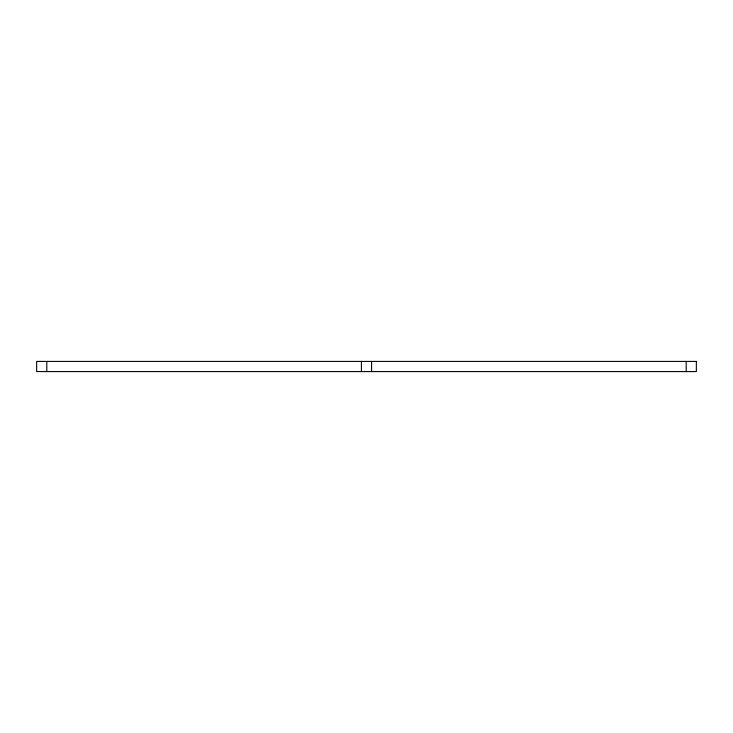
<?xml version="1.0" encoding="UTF-8"?>
<svg xmlns="http://www.w3.org/2000/svg" width="733" height="733" viewBox="0 0 733 733"><rect width="100%" height="100%" fill="white"/><g stroke="black" fill="none" stroke-linecap="round" stroke-linejoin="round"><path stroke-width="1.1" d="M686.198 361.424L686.198 371.576M371.576 361.424L371.576 371.576M361.424 361.424L361.424 371.576M46.802 361.424L46.802 371.576M696.35 361.424L36.65 361.424L36.65 371.576L696.35 371.576L696.35 361.424"/></g></svg>
